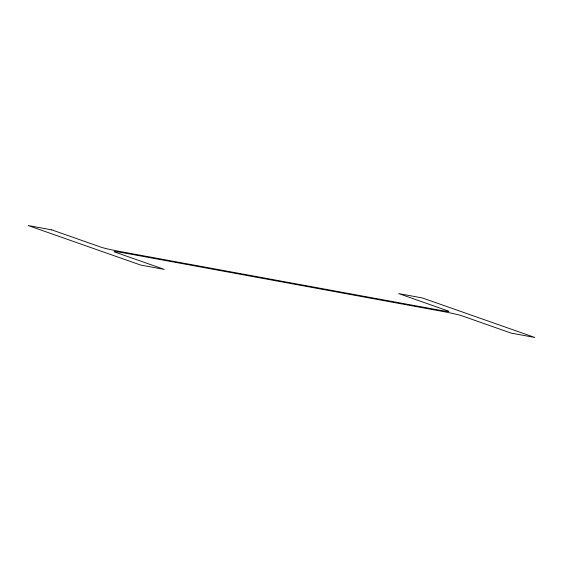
<?xml version="1.0" encoding="UTF-8"?>
<svg xmlns="http://www.w3.org/2000/svg" width="563" height="563" viewBox="0 0 563 563"><rect width="100%" height="100%" fill="white"/><g stroke="black" fill="none" stroke-linecap="round" stroke-linejoin="round"><path stroke-width="0.84" d="M51.824 229.887L28.15 225.538L140.63 265.053L164.305 269.403L114.711 251.978A17.481 0.732 11.1 0 1 126.605 253.392L440.442 311.029A17.481 0.732 11.1 0 1 461.576 315.688L511.176 333.113L534.85 337.462L422.37 297.947L398.695 293.597L448.289 311.022A17.481 0.732 11.1 0 1 436.395 309.608L122.558 251.971A17.481 0.732 11.1 0 1 101.424 247.312L51.824 229.887"/></g></svg>
